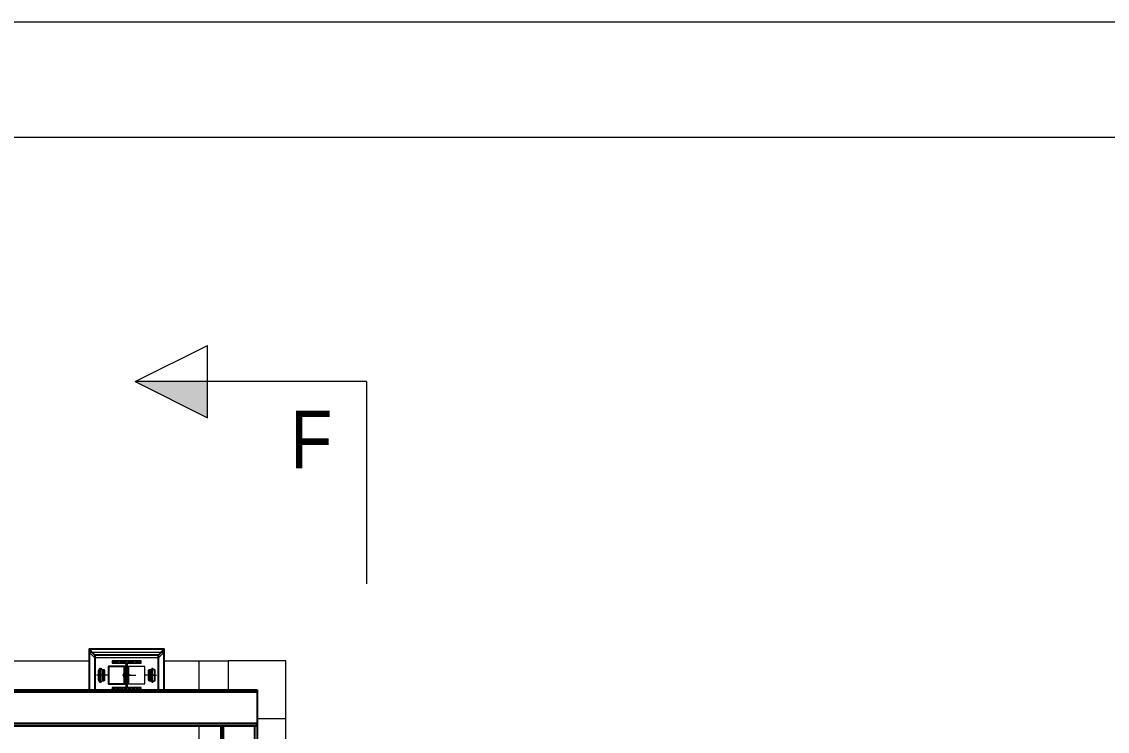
# Model space of a CAD drawing. Header units: millimetres. Extents: x -220592 to 404889, y -217665 to 38245.
# Drawn here: x 30411 to 34167, y -41372 to -38916 of the extents above; entities that cross this region are included whole.
import ezdxf

# ---------------------------------------------------------------- set-up
doc = ezdxf.new("R2010")
doc.units = ezdxf.units.MM
doc.set_wipeout_variables(frame=1)
doc.linetypes.add('XKITLINE00', pattern=[0])
doc.linetypes.add('XKITLINE02', pattern=[4, 2, -2])
for name, color, linetype in [('000 - 0_HIDE_OBJ_FRAMING_DEF_SUB_1', 7, 'Continuous'), ('000 - STRUCTURE_STEEL_ACCESORIES_HATCH_', 7, 'Continuous'), ('000 - STRUCTURE_STEEL_ACCESORIES_HIDDEN_', 7, 'Continuous'), ('000 - STRUCTURE_STEEL_ACCESORIES_MAIN_COLOR_1', 7, 'Continuous'), ('000 - STRUCTURE_STEEL_FRAMING_CUT_COLOR_4', 7, 'Continuous'), ('000 - STRUCTURE_STEEL_FRAMING_DEF_SUB', 7, 'Continuous'), ('000 - STRUCTURE_STEEL_FRAMING_HIDDEN_', 7, 'Continuous'), ('000 - STRUCTURE_STEEL_FRAMING_SUB_COLOR_1', 7, 'Continuous'), ('000 - STRUCTURE_STEEL_FRAMING_SUB_COLOR_2', 7, 'Continuous'), ('000 - STRUCTURE_STEEL_FRAMING_WIPEOUT_', 7, 'Continuous')]:
    doc.layers.add(name, color=color, linetype=linetype)
doc.layers.add('Section', color=7, linetype='Continuous', lineweight=0)
doc.styles.add('ARIAL', font='arial.ttf')

# ---------------------------------------------------------------- blocks, each defined once
blk = doc.blocks.new('*A16807')
at = {"layer": 'Section'}
blk.add_hatch(color=7, dxfattribs=at).paths.add_polyline_path([(-139.313, 111.983), (-141.813, 113.233), (-139.313, 113.233)], flags=17)
at = {"layer": 'Section', "color": 7, "linetype": 'XKITLINE00', "lineweight": 0}
for p, q in [((-141.813, 113.233), (-139.313, 114.483)), ((-139.313, 111.983), (-139.313, 114.483)), ((-141.813, 113.233), (-139.313, 111.983)), ((-133.813, 113.233), (-141.813, 113.233)), ((-133.813, 113.233), (-133.813, 106.233))]:
    blk.add_line(p, q, dxfattribs=at)
at = {"layer": 'Section', "color": 7, "style": 'ARIAL', "width": 0.85}
blk.add_text('F', height=2, dxfattribs=at).set_placement((-136.442, 110.233))
blk = doc.blocks.new('*A13531')
at = {"layer": '000 - 0_HIDE_OBJ_FRAMING_DEF_SUB_1', "color": 7, "linetype": 'XKITLINE00', "lineweight": 0}
for p, q in [((-170.913334, 100.825601), (-170.913334, 103.570891)), ((-170.913334, 103.570891), (-170.903349, 103.570891)), ((-166.903349, 103.570891), (-164.703449, 103.570891)), ((-162.103449, 103.570891), (-142.373449, 103.570891)), ((-139.773449, 103.570891), (-138.577448, 103.570891)), ((-138.577448, 103.570891), (-138.577448, 100.825601)), ((-138.563334, 100.825601), (-138.563334, 103.570805)), ((-138.563334, 103.570805), (-137.563334, 103.570805)), ((-135.563334, 94.690337), (-135.563334, 101.570805)), ((-161.338519, 100.570891), (-161.238579, 100.570891)), ((-161.218257, 100.570891), (-160.258145, 100.570891)), ((-160.238579, 100.570891), (-160.138405, 100.570891)), ((-146.338519, 100.570891), (-146.238579, 100.570891)), ((-146.218257, 100.570891), (-145.258145, 100.570891)), ((-145.238579, 100.570891), (-145.138405, 100.570891)), ((-139.058619, 100.570891), (-138.958652, 100.570891)), ((-170.913334, 99.94836), (-170.913334, 100.175601)), ((-167.913334, 99.441714), (-167.913334, 100.096977)), ((-170.913334, 67.570805), (-170.913334, 99.680387)), ((-167.913334, 70.570805), (-167.913334, 99.420018)), ((-135.563334, 91.945101), (-135.563334, 92.690364)), ((-138.563334, 91.945101), (-138.563334, 92.045149)), ((-138.563334, 70.570805), (-138.563334, 90.904836)), ((-135.563334, 90.545603), (-135.563334, 91.165204)), ((-135.563334, 67.570805), (-135.563334, 90.530603)), ((-138.563334, 70.570805), (-167.913334, 70.570805)), ((-135.563334, 67.570805), (-170.913334, 67.570805))]:
    blk.add_line(p, q, dxfattribs=at)
blk = doc.blocks.new('*A14305')
at = {"layer": '000 - 0_HIDE_OBJ_FRAMING_DEF_SUB_1', "color": 7, "linetype": 'XKITLINE00', "lineweight": 0}
for p, q in [((-139.973449, 103.670869), (-142.173449, 103.670869)), ((-142.173449, 103.670869), (-142.173449, 102.470869)), ((-139.973449, 102.470869), (-139.973449, 103.670869)), ((-142.173449, 102.470869), (-139.973449, 102.470869))]:
    blk.add_line(p, q, dxfattribs=at)
blk = doc.blocks.new('*A14306')
at = {"layer": '000 - 0_HIDE_OBJ_FRAMING_DEF_SUB_1', "color": 7, "linetype": 'XKITLINE00', "lineweight": 0}
for p, q in [((-142.173449, 103.670869), (-142.373449, 103.870869)), ((-142.373449, 102.270869), (-142.373449, 103.870869)), ((-142.373449, 103.870869), (-139.773449, 103.870869)), ((-139.973449, 103.670869), (-139.773449, 103.870869)), ((-139.773449, 103.870869), (-139.773449, 102.270869)), ((-142.173449, 102.470869), (-142.373449, 102.270869)), ((-139.773449, 102.270869), (-142.373449, 102.270869)), ((-139.773449, 102.270869), (-139.973449, 102.470869))]:
    blk.add_line(p, q, dxfattribs=at)
blk = doc.blocks.new('*A14307')
at = {"layer": '000 - 0_HIDE_OBJ_FRAMING_DEF_SUB_1', "color": 7, "linetype": 'XKITLINE00', "lineweight": 0}
for p, q in [((-140.443449, 103.370869), (-141.043449, 103.370869)), ((-140.993449, 102.770869), (-140.993449, 103.370869)), ((-140.443449, 102.770869), (-140.443449, 103.370869)), ((-141.043449, 102.770869), (-140.443449, 102.770869))]:
    blk.add_line(p, q, dxfattribs=at)
blk = doc.blocks.new('*A14308')
at = {"layer": '000 - 0_HIDE_OBJ_FRAMING_DEF_SUB_1'}
for points in [[(-141.103, 103.141), (-141.043, 103.141), (-141.043, 103.001), (-141.103, 103.001)], [(-141.043, 103.266), (-140.993, 103.266), (-140.993, 102.876), (-141.043, 102.876)]]:
    blk.add_hatch(color=7, dxfattribs=at).paths.add_polyline_path(points, flags=17)
at = {"layer": '000 - 0_HIDE_OBJ_FRAMING_DEF_SUB_1', "color": 7, "linetype": 'XKITLINE00', "lineweight": 0}
for p, q in [((-141.183, 103.071), (-140.753, 103.071)), ((-141.103, 103.141), (-141.043, 103.141)), ((-141.103, 103.001), (-141.043, 103.001)), ((-141.043, 103.266), (-140.993, 103.266)), ((-141.043, 102.876), (-140.993, 102.876))]:
    blk.add_line(p, q, dxfattribs=at)
blk = doc.blocks.new('*A14309')
at = {"layer": '000 - 0_HIDE_OBJ_FRAMING_DEF_SUB_1'}
for points in [[(-141.847, 102.856), (-141.873, 102.851), (-141.9, 102.856), (-141.923, 102.871), (-141.938, 102.894), (-141.943, 102.921), (-141.943, 103.221), (-141.938, 103.248), (-141.923, 103.27), (-141.9, 103.286), (-141.873, 103.291), (-141.847, 103.286), (-141.824, 103.27), (-141.809, 103.248), (-141.803, 103.221), (-141.803, 102.921), (-141.809, 102.894), (-141.824, 102.871)], [(-140.247, 102.856), (-140.273, 102.851), (-140.3, 102.856), (-140.323, 102.871), (-140.338, 102.894), (-140.343, 102.921), (-140.343, 103.221), (-140.338, 103.248), (-140.323, 103.27), (-140.3, 103.286), (-140.273, 103.291), (-140.247, 103.286), (-140.224, 103.27), (-140.209, 103.248), (-140.203, 103.221), (-140.203, 102.921), (-140.209, 102.894), (-140.224, 102.871)]]:
    blk.add_hatch(color=7, dxfattribs=at).paths.add_polyline_path(points, flags=17)
at = {"layer": '000 - 0_HIDE_OBJ_FRAMING_DEF_SUB_1', "color": 7, "linetype": 'XKITLINE00', "lineweight": 0}
for p, q in [((-141.733, 103.071), (-142.013, 103.071)), ((-141.873, 103.211), (-141.873, 102.931)), ((-140.133, 103.071), (-140.413, 103.071)), ((-140.273, 103.211), (-140.273, 102.931))]:
    blk.add_line(p, q, dxfattribs=at)
blk = doc.blocks.new('*A14312')
at = {"layer": '000 - 0_HIDE_OBJ_FRAMING_DEF_SUB_1', "color": 7, "linetype": 'XKITLINE00', "lineweight": 0}
for p, q in [((-140.573449, 103.570869), (-141.573449, 103.570869)), ((-141.573449, 103.570869), (-141.573449, 103.490869)), ((-141.573449, 103.490869), (-141.103449, 103.490869)), ((-141.103449, 103.490869), (-141.103449, 102.650869)), ((-141.043449, 103.490869), (-140.573449, 103.490869)), ((-141.043449, 102.650869), (-141.043449, 103.490869)), ((-140.573449, 103.490869), (-140.573449, 103.570869)), ((-141.103449, 102.650869), (-141.573449, 102.650869)), ((-141.573449, 102.650869), (-141.573449, 102.570869)), ((-141.573449, 102.570869), (-140.573449, 102.570869)), ((-140.573449, 102.650869), (-141.043449, 102.650869)), ((-140.573449, 102.570869), (-140.573449, 102.650869))]:
    blk.add_line(p, q, dxfattribs=at)
blk = doc.blocks.new('*A13471')
at = {"layer": '000 - 0_HIDE_OBJ_FRAMING_DEF_SUB_1', "color": 7, "linetype": 'XKITLINE00', "lineweight": 0}
blk.add_line((-138.577448, 103.570892), (-138.563334, 103.570892), dxfattribs=at)
blk = doc.blocks.new('*A13533')
at = {"layer": '000 - 0_HIDE_OBJ_FRAMING_DEF_SUB_1', "color": 7, "linetype": 'XKITLINE00', "lineweight": 0}
for p, q in [((-166.903349, 125.690337), (-87.063349, 125.690337)), ((-166.903349, 121.690337), (-87.063349, 121.690337))]:
    blk.add_line(p, q, dxfattribs=at)
blk = doc.blocks.new('*A14311')
at = {"layer": '000 - 0_HIDE_OBJ_FRAMING_DEF_SUB_1', "color": 7, "linetype": 'XKITLINE00', "lineweight": 0}
for p, q in [((-135.563334, 103.570805), (-137.563334, 103.570805)), ((-137.563334, 103.570805), (-137.563334, 101.570805)), ((-135.563334, 101.570805), (-135.563334, 103.570805)), ((-137.563334, 101.570805), (-135.563334, 101.570805))]:
    blk.add_line(p, q, dxfattribs=at)
blk = doc.blocks.new('W-1-PP18-ST_20260402-011103_LOWER_PL')
at = {"layer": '000 - 0_HIDE_OBJ_FRAMING_DEF_SUB_1', "color": 7, "lineweight": 0, "xscale": 100, "yscale": 100, "zscale": 100}
for name in ['*A13471', '*A13533', '*A13531', '*A14306', '*A14305', '*A14312', '*A14311', '*A14309', '*A14308', '*A14307']:
    blk.add_blockref(name, (17759.3349, -35779.0805), dxfattribs=at)
blk = doc.blocks.new('000_ASPG_TYP_FILES_STRUCTURE_STEEL_BK')
at = {"layer": '000 - STRUCTURE_STEEL_ACCESORIES_HIDDEN_', "color": 7}
blk.add_lwpolyline([(0, 7), (5, 7), (5, -7), (0, -7)], close=True, dxfattribs=at)
at = {"layer": '000 - STRUCTURE_STEEL_ACCESORIES_MAIN_COLOR_1', "color": 7}
for points in [[(0, -30), (60, -30), (60, 30), (0, 30)], [(0, -30), (5, -30), (5, 30), (0, 30)]]:
    blk.add_lwpolyline(points, close=True, dxfattribs=at)
blk = doc.blocks.new('000_CKST_FAMELINE_STEEL_STRUCTURE-COLUMN_TOP_VIEW')
at = {"layer": '000 - STRUCTURE_STEEL_FRAMING_DEF_SUB', "color": 7, "linetype": 'XKITLINE00', "lineweight": 0}
for p, q in [((26, 90), (-26, 90)), ((0, 76), (0, 104)), ((0, 14), (0, -14)), ((26, 0), (-26, 0)), ((26, -90), (-26, -90)), ((0, -76), (0, -104))]:
    blk.add_line(p, q, dxfattribs=at)
at = {"layer": '000 - STRUCTURE_STEEL_FRAMING_SUB_COLOR_2', "color": 7}
for p, q in [((-70, 110), (-90, 130)), ((70, 110), (90, 130)), ((-70, -110), (-90, -130)), ((70, -110), (90, -130))]:
    blk.add_line(p, q, dxfattribs=at)
for points in [[(90, 130), (-90, 130), (-90, -130), (90, -130)], [(70, 110), (-70, 110), (-70, -110), (70, -110)]]:
    blk.add_lwpolyline(points, close=True, dxfattribs=at)
for points in [[(15, 83), (-15, 83, -0.414214), (-22, 90, -0.414214), (-15, 97), (15, 97, -0.414214), (22, 90), (22, 90, -0.414214)], [(15, -83), (-15, -83, 0.414214), (-22, -90, 0.414214), (-15, -97), (15, -97, 0.414214), (22, -90), (22, -90, 0.414214)]]:
    blk.add_lwpolyline(points, format="xyb", close=True, dxfattribs=at)
at = {"color": 7, "rotation": 270}
blk.add_blockref('000_ASPG_TYP_FILES_STRUCTURE_STEEL_BK', (0, -3), dxfattribs=at)
at = {"color": 7}
blk.add_wipeout([(50, 50), (50, -50), (170, -50), (170, 50)], dxfattribs=at).dxf.layer = '000 - STRUCTURE_STEEL_FRAMING_WIPEOUT_'
at = {"layer": '000 - STRUCTURE_STEEL_ACCESORIES_HATCH_'}
h = blk.add_hatch(dxfattribs=at)
h.set_pattern_fill('ANSI32', scale=25, angle=270)
h.set_pattern_definition([(315, (1524.514, 2469.062), (6.629126, 6.629126), []), (315, (1524.514, 2464.642), (6.629126, 6.629126), [])])
h.paths.add_polyline_path([(-50, -50), (-42, -50), (-42, -3), (42, -3), (42, -50), (50, -50), (50, 50), (42, 50), (42, 3), (-42, 3), (-42, 50), (-50, 50)])
at = {"layer": '000 - STRUCTURE_STEEL_FRAMING_CUT_COLOR_4', "color": 7, "lineweight": 0}
blk.add_lwpolyline([(-50, -50), (-42, -50), (-42, -3), (42, -3), (42, -50), (50, -50), (50, 50), (42, 50), (42, 3), (-42, 3), (-42, 50), (-50, 50)], close=True, dxfattribs=at)
at = {"layer": '000 - STRUCTURE_STEEL_FRAMING_DEF_SUB', "color": 7, "linetype": 'XKITLINE00', "lineweight": 0}
for p, q in [((110, 44), (110, 16)), ((96, 30), (124, 30)), ((96, -30), (124, -30)), ((110, -16), (110, -44))]:
    blk.add_line(p, q, dxfattribs=at)
at = {"layer": '000 - STRUCTURE_STEEL_FRAMING_HIDDEN_', "color": 7, "linetype": 'XKITLINE02', "ltscale": 4}
for p, q in [((56, -50), (56, 50)), ((50, 3), (170, 3)), ((50, -3), (170, -3))]:
    blk.add_line(p, q, dxfattribs=at)
at = {"layer": '000 - STRUCTURE_STEEL_FRAMING_SUB_COLOR_2', "color": 7}
for p, q in [((50, 3), (50, -3)), ((170, 3), (170, -3))]:
    blk.add_line(p, q, dxfattribs=at)
blk.add_lwpolyline([(50, 50), (50, -50), (170, -50), (170, 50)], close=True, dxfattribs=at)
for centre in [(110, 30), (110, -30)]:
    blk.add_circle(centre, 7, dxfattribs=at)
blk = doc.blocks.new('*U17514')
at = {"color": 7}
blk.add_wipeout([(0, 0), (0, 125), (767, 125), (767, 0)], dxfattribs=at).dxf.layer = '000 - STRUCTURE_STEEL_FRAMING_WIPEOUT_'
at = {"layer": '000 - STRUCTURE_STEEL_FRAMING_SUB_COLOR_1', "color": 7}
for points in [[(0, 125), (0, 117), (767, 117), (767, 125)], [(0, 0), (0, 8), (767, 8), (767, 0)]]:
    blk.add_lwpolyline(points, close=True, dxfattribs=at)
at = {"layer": '000 - STRUCTURE_STEEL_FRAMING_SUB_COLOR_2', "color": 7}
blk.add_lwpolyline([(0, 0), (0, 125), (767, 125), (767, 0)], close=True, dxfattribs=at)
blk = doc.blocks.new('*U28800')
at = {"color": 7}
blk.add_wipeout([(0, 0), (0, 125), (3025, 125), (3025, 0)], dxfattribs=at).dxf.layer = '000 - STRUCTURE_STEEL_FRAMING_WIPEOUT_'
at = {"layer": '000 - STRUCTURE_STEEL_FRAMING_SUB_COLOR_1', "color": 7}
for points in [[(0, 125), (0, 117), (3025, 117), (3025, 125)], [(0, 0), (0, 8), (3025, 8), (3025, 0)]]:
    blk.add_lwpolyline(points, close=True, dxfattribs=at)
at = {"layer": '000 - STRUCTURE_STEEL_FRAMING_SUB_COLOR_2', "color": 7}
blk.add_lwpolyline([(0, 0), (0, 125), (3025, 125), (3025, 0)], close=True, dxfattribs=at)
blk = doc.blocks.new('W-1-PP18-ST_20260402-014810LOPL_MAIN_ST')
at = {"color": 7}
for name, p, rotation in [('000_CKST_FAMELINE_STEEL_STRUCTURE-COLUMN_TOP_VIEW', (3651.99, -25472), 270), ('*U17514', (4104, -26414), 90)]:
    blk.add_blockref(name, p, dxfattribs=dict(at, rotation=rotation))
at = {"color": 7, "rotation": 180}
blk.add_blockref('*U28800', (4104, -25522), dxfattribs=at)

msp = doc.modelspace()

# ---------------------------------------------------------------- block references
at = {"color": 7, "lineweight": 0, "xscale": 100, "yscale": 100, "zscale": 100}
msp.add_blockref('*A16807', (44984.4833, -51484.8507), dxfattribs=at)

# ---------------------------------------------------------------- next in the draw order: block references
at = {"layer": 'Defpoints', "color": 7}
msp.add_blockref('W-1-PP18-ST_20260402-011103_LOWER_PL', (27121.4984, -15705.7702), dxfattribs=at)

# ---------------------------------------------------------------- next in the draw order: block references
msp.add_blockref('W-1-PP18-ST_20260402-014810LOPL_MAIN_ST', (27121.4984, -15705.7702), dxfattribs=at)

doc.saveas('drawing.dxf')
